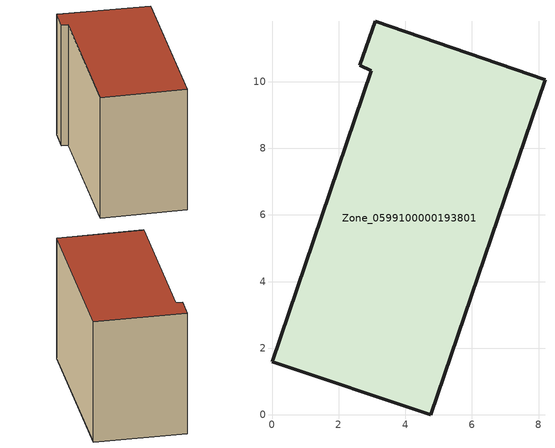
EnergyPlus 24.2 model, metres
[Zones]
Zone_0599100000193801
 floor ground (C_G): 8.19,10.05 4.76,0 0,1.59 2.98,10.33 2.64,10.49 3.1,11.81 z0
 wall outside (C_F): 4.76,0 8.19,10.05 3.1,11.81 2.64,10.49 2.98,10.33 0,1.59 4.76,0 z0:7.62
 roof outside (C_R): 0,1.59 4.76,0 8.19,10.05 3.1,11.81 2.64,10.49 2.98,10.33 z7.62
[BUILDING]
Pand.0599100000193801: North Axis=0; Terrain=City; Loads Convergence Tolerance Value=0.04; Temperature Convergence Tolerance Value=0.4; Solar Distribution=FullExterior; Maximum Number of Warmup Days=25; Minimum Number of Warmup Days=1
[Site:Location]
Rotterdam.The.Hague.AP_ZH_NLD Design_Conditions: Latitude=51.96; Longitude=4.45; Time Zone=1; Elevation=-4.5
[SITE:GROUNDTEMPERATURE:BUILDINGSURFACE]
18, 18, 18, 18, 18, 18, 18, 18, 18, 18, 18, 18
[MATERIAL] Thermal Absorptance=0.9; Solar Absorptance=0.7; Visible Absorptance=0.7
Name | Roughness | Thickness | Conductivity | Density | Specific Heat
G.TI.1975-1991 | MediumSmooth | 0.15 | 0.288461 | 540 | 1210
F.TI.1975-1991 | Rough | 0.3 | 0.230769 | 1920 | 840
R.TI.1975-1991 | MediumRough | 0.2 | 0.153846 | 1500 | 1000
[CONSTRUCTION]
C_G: G.TI.1975-1991
C_F: F.TI.1975-1991
C_R: R.TI.1975-1991
[ZONE]
Zone_0599100000193801: Type=1; Multiplier=1; Ceiling Height=Autocalculate; Volume=Autocalculate; Floor Area=autocalculate; Part of Total Floor Area=Yes
[ZONEINFILTRATION:DESIGNFLOWRATE]
Infil_Zone_0599100000193801: Zone or ZoneList or Space or SpaceList=Zone_0599100000193801; Schedule=AlwaysOn; Design Flow Rate Calculation Method=Flow/Area; Flow Rate per Floor Area=0.003; Constant Term Coefficient=1; Temperature Term Coefficient=0; Velocity Term Coefficient=0; Velocity Squared Term Coefficient=0
[HVACTEMPLATE:ZONE:IDEALLOADSAIRSYSTEM]
Zone_0599100000193801: Maximum Heating Supply Air Temperature=50; Minimum Cooling Supply Air Temperature=13; Maximum Heating Supply Air Humidity Ratio=0.0156; Minimum Cooling Supply Air Humidity Ratio=0.0077; Heating Limit=NoLimit; Cooling Limit=NoLimit; Dehumidification Control Type=ConstantSensibleHeatRatio; Cooling Sensible Heat Ratio=0.7; Dehumidification Setpoint=60; Humidification Control Type=None; Humidification Setpoint=30; Outdoor Air Method=None; Outdoor Air Flow Rate per Person=0.00944; Outdoor Air Flow Rate per Zone Floor Area=0; Outdoor Air Flow Rate per Zone=0; Demand Controlled Ventilation Type=None; Outdoor Air Economizer Type=NoEconomizer; Heat Recovery Type=None; Sensible Heat Recovery Effectiveness=0.7; Latent Heat Recovery Effectiveness=0.65
[ZONECONTROL:THERMOSTAT]
ThermostatControl_Zone_0599100000193801: Zone or ZoneList=Zone_0599100000193801; Control Type Schedule=DualSetpointControlType; Control 1=Thermostat_Zone_0599100000193801; Temperature Difference Between Cutout And Setpoint=0
[THERMOSTATSETPOINT:DUALSETPOINT]
Thermostat_Zone_0599100000193801: Heating Setpoint Temperature Schedule=HeatingSetpoint_Zone_0599100000193801; Cooling Setpoint Temperature Schedule=CoolingSetpoint_Zone_0599100000193801
[SCHEDULE:COMPACT]
HeatingSetpoint_Zone_0599100000193801: Through: 12/31, For: AllDays, Until: 24:00, 21
CoolingSetpoint_Zone_0599100000193801: Through: 12/31, For: AllDays, Until: 24:00, 24
DualSetpointControlType: Through: 12/31, For: AllDays, Until: 24:00, 4
AlwaysOn: Through: 12/31, For: AllDays, Until: 24:00, 1
